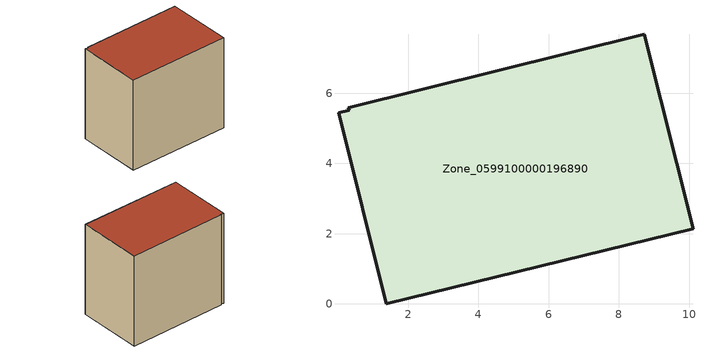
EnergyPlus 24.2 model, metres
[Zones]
Zone_0599100000196890
 floor ground (C_G): 0.02,5.45 0.32,5.51 0.3,5.58 8.73,7.68 10.11,2.14 1.38,0 z0
 wall outside (C_F): 10.11,2.14 8.73,7.68 0.3,5.58 0.32,5.51 0.02,5.45 1.38,0 10.11,2.14 z0:8.23
 roof outside (C_R): 0.32,5.51 0.02,5.45 1.38,0 10.11,2.14 8.73,7.68 0.3,5.58 z8.23
[BUILDING]
Pand.0599100000196890: North Axis=0; Terrain=City; Loads Convergence Tolerance Value=0.04; Temperature Convergence Tolerance Value=0.4; Solar Distribution=FullExterior; Maximum Number of Warmup Days=25; Minimum Number of Warmup Days=1
[Site:Location]
Rotterdam.The.Hague.AP_ZH_NLD Design_Conditions: Latitude=51.96; Longitude=4.45; Time Zone=1; Elevation=-4.5
[SITE:GROUNDTEMPERATURE:BUILDINGSURFACE]
18, 18, 18, 18, 18, 18, 18, 18, 18, 18, 18, 18
[MATERIAL] Thermal Absorptance=0.9; Solar Absorptance=0.7; Visible Absorptance=0.7
Name | Roughness | Thickness | Conductivity | Density | Specific Heat
G.TC.1975-1991 | MediumSmooth | 0.15 | 0.288461 | 540 | 1210
F.TC.1975-1991 | Rough | 0.3 | 0.230769 | 1920 | 840
R.TC.1975-1991 | MediumRough | 0.2 | 0.153846 | 1500 | 1000
[CONSTRUCTION]
C_G: G.TC.1975-1991
C_F: F.TC.1975-1991
C_R: R.TC.1975-1991
[ZONE]
Zone_0599100000196890: Type=1; Multiplier=1; Ceiling Height=Autocalculate; Volume=Autocalculate; Floor Area=autocalculate; Part of Total Floor Area=Yes
[ZONEINFILTRATION:DESIGNFLOWRATE]
Infil_Zone_0599100000196890: Zone or ZoneList or Space or SpaceList=Zone_0599100000196890; Schedule=AlwaysOn; Design Flow Rate Calculation Method=Flow/Area; Flow Rate per Floor Area=0.003; Constant Term Coefficient=1; Temperature Term Coefficient=0; Velocity Term Coefficient=0; Velocity Squared Term Coefficient=0
[HVACTEMPLATE:ZONE:IDEALLOADSAIRSYSTEM]
Zone_0599100000196890: Maximum Heating Supply Air Temperature=50; Minimum Cooling Supply Air Temperature=13; Maximum Heating Supply Air Humidity Ratio=0.0156; Minimum Cooling Supply Air Humidity Ratio=0.0077; Heating Limit=NoLimit; Cooling Limit=NoLimit; Dehumidification Control Type=ConstantSensibleHeatRatio; Cooling Sensible Heat Ratio=0.7; Dehumidification Setpoint=60; Humidification Control Type=None; Humidification Setpoint=30; Outdoor Air Method=None; Outdoor Air Flow Rate per Person=0.00944; Outdoor Air Flow Rate per Zone Floor Area=0; Outdoor Air Flow Rate per Zone=0; Demand Controlled Ventilation Type=None; Outdoor Air Economizer Type=NoEconomizer; Heat Recovery Type=None; Sensible Heat Recovery Effectiveness=0.7; Latent Heat Recovery Effectiveness=0.65
[ZONECONTROL:THERMOSTAT]
ThermostatControl_Zone_0599100000196890: Zone or ZoneList=Zone_0599100000196890; Control Type Schedule=DualSetpointControlType; Control 1=Thermostat_Zone_0599100000196890; Temperature Difference Between Cutout And Setpoint=0
[THERMOSTATSETPOINT:DUALSETPOINT]
Thermostat_Zone_0599100000196890: Heating Setpoint Temperature Schedule=HeatingSetpoint_Zone_0599100000196890; Cooling Setpoint Temperature Schedule=CoolingSetpoint_Zone_0599100000196890
[SCHEDULE:COMPACT]
HeatingSetpoint_Zone_0599100000196890: Through: 12/31, For: AllDays, Until: 24:00, 21
CoolingSetpoint_Zone_0599100000196890: Through: 12/31, For: AllDays, Until: 24:00, 24
DualSetpointControlType: Through: 12/31, For: AllDays, Until: 24:00, 4
AlwaysOn: Through: 12/31, For: AllDays, Until: 24:00, 1
